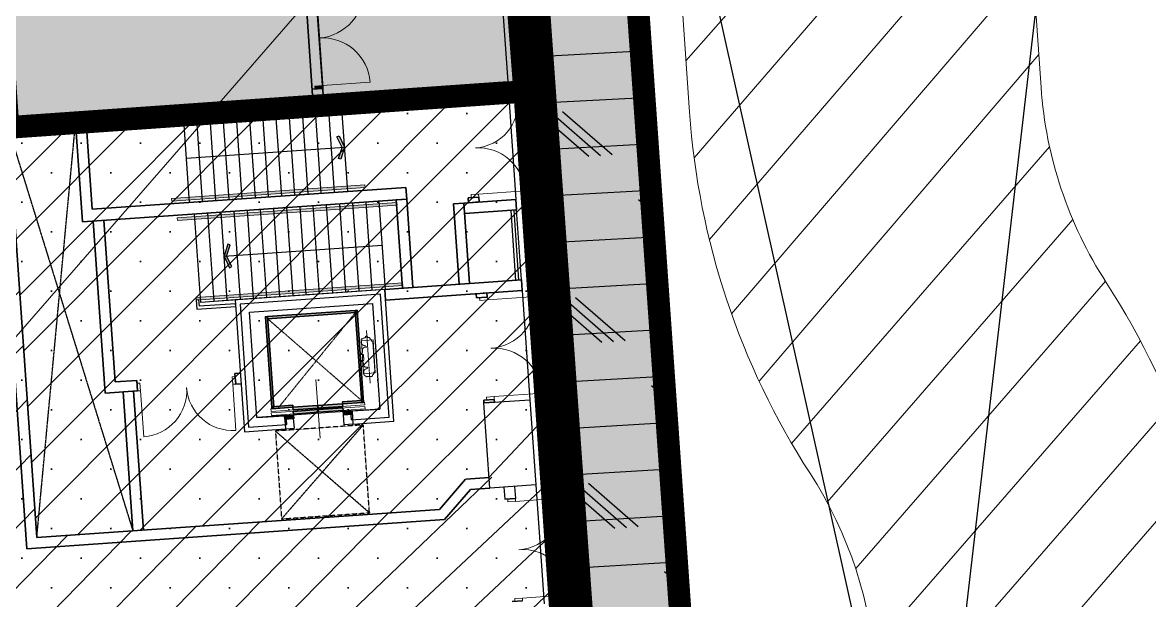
# Model space of a CAD drawing. Header units: millimetres. Extents: x 306 to 836129804, y -168137 to 818603917.
# Drawn here: x 834599264 to 834618450, y 818118948 to 818128792 of the extents above; entities that cross this region are included whole.
import ezdxf

# ---------------------------------------------------------------- set-up
doc = ezdxf.new("R2010")
doc.units = ezdxf.units.MM
doc.header["$LTSCALE"] = 3
for name, pattern in [('ACAD_ISO03W100', [30, 12, -18]), ('ACAD_ISO04W033', [10, 8, -1, 0, -1]), ('B0701', [2.34375, 1.5625, -0.78125]), ('CENTER2', [1.125, 0.75, -0.125, 0.125, -0.125]), ('Dash 1_100', [2.25, 1.25, -1]), ('DASHED', [0.75, 0.5, -0.25]), ('DIVIDE', [1.25, 0.5, -0.25, 0, -0.25, 0, -0.25])]:
    doc.linetypes.add(name, pattern=pattern)
for name, color, linetype, lineweight in [('029-ramp-l', 1, 'Continuous', 20), ('Eva-New', 1, 'ACAD_ISO03W100', 18), ('Hatch (CARR)', 252, 'Continuous', 35), ('Hatch (HOR not under LTC submission)', 252, 'Continuous', 35), ('UAJ-22INWA', 251, 'Continuous', 35), ('UAJ-24STAI', 251, 'Continuous', 35), ('UAJ-24STAI-a', 251, 'Continuous', 9), ('UAJ-24STAI-h', 251, 'Continuous', 9), ('UAJ-24STAI-x', 251, 'ACAD_ISO04W033', 5), ('UAJ-24STAI-z', 251, 'DASHED', 9), ('UAJ-32INFR-d', 251, 'Continuous', 5), ('UAJ-32INFR-h', 251, 'Continuous', 9), ('UAJ-34RAIL-a', 251, 'Continuous', 9), ('UAJ-34RAIL-c', 251, 'Continuous', 9)]:
    doc.layers.add(name, color=color, linetype=linetype, lineweight=lineweight)
for name, color, linetype in [('_ANCILIARY', 40, 'Continuous'), ('_ANCILIARY HATCH', 1, 'Continuous'), ('_base', 251, 'Continuous'), ('_DEV LINE', 96, 'DIVIDE'), ('_P31', 251, 'Continuous'), ('_PARCEL BOUNDARY', 10, 'DASHED'), ('_SUBLEASE', 241, 'Continuous'), ('_SUBLEASE LINE', 10, 'DIVIDE')]:
    doc.layers.add(name, color=color, linetype=linetype)
doc.layers.add('UAJ-00ANNO-$', color=32, linetype='Continuous', lineweight=5, plot=False)
doc.layers.add('UAJ-28STRU-$', color=251, linetype='Continuous', plot=False)
doc.layers.add('UAJ-32INFR-$', color=251, linetype='Continuous', plot=False)
pattern_1 = [(45, (348386.4312716722, -424896.9556207657), (-505.13940681014, 505.13940681014), []), (45, (348891.5712716723, -424896.9556207657), (-505.13940681014, 505.13940681014), [0, -714.375])]

# ---------------------------------------------------------------- blocks, each defined once
blk = doc.blocks.new('3A35X-MAGP-P-LD-00-0')
at = {"layer": '_base'}
blk.add_lwpolyline([(834606964.0047332, 818147616.9634798), (834614668.0476223, 818113038.5642586), (834618766.5709039, 818148441.9258097)], dxfattribs=at)
blk = doc.blocks.new('PB1')
at = {"layer": '_PARCEL BOUNDARY', "ltscale": 5, "const_width": 500, "flags": 128}
blk.add_lwpolyline([(834854731.121827, 817545398.897131), (834858529.0001229, 817489069.0994015), (834620586.0000008, 817472439.0994015), (834611000.0000008, 817471769.0992794), (834606246.9747323, 817538665.7335567)], dxfattribs=at)
blk = doc.blocks.new('CB-36')
at = {"layer": 'UAJ-24STAI-h'}
for points in [[(417.5000000043048, 307.0000001192093), (450.000000123514, 307.0000001192093), (450.0000001235147, 1853.000000238419), (417.5000000043054, 1853.000000119209)], [(1950.000000113489, 1818.000000200441), (450.0000001235147, 1818.000000059605), (450.0000001235147, 1853.000000178814), (1950.000000113489, 1853.000000200441)], [(1950.000000112139, 1853.000000238419), (1982.500000112139, 1853.000000119209), (1982.500000110354, 283.0000001813285), (1950.000000229563, 283.0000000621192)], [(775.0000001256, 318.000000116229), (417.5000000639094, 318.0000001192093), (417.4999999447001, 283.0000001192093), (775.0000001256, 282.9999999970198)], [(775.5000001276863, 238.0000001192093), (1197.500000008477, 238.0000001192093), (1197.500000127686, 283.0000001192093), (775.5000001276863, 283.0000001192093)], [(775.5000000084771, 168), (1197.500000127686, 168.0000001192093), (1197.500000127686, 213.0000001192093), (775.5000000084771, 213.0000001192093)], [(1202.500000127686, 238.0000001192093), (1624.500000127686, 238.0000001192093), (1624.500000008477, 283.0000001192093), (1202.500000008477, 283.0000001192093)], [(1202.500000008477, 168.0000001192093), (1624.500000127686, 168.0000001192093), (1624.500000008477, 213.0000001192093), (1202.500000127686, 213.0000001192093)], [(1950.000000228254, 318.0000001242578), (1625.0000001256, 318.0000001221895), (1625.0000001256, 283.0000001221895), (1950.000000228254, 283.0000001242578)], [(625.0000001503358, 89.37736445665361), (775.0000001503358, 89.37736445665361), (775.0000001503358, 146.3773644566536), (625.0000001503358, 146.3773643374443)], [(1625.000000146938, 93.00000012218956), (1775.000000146938, 93.00000012218956), (1775.000000146938, 150.0000001221896), (1625.000000146938, 150.0000001221896)]]:
    blk.add_hatch(color=256, dxfattribs=at).paths.add_polyline_path(points)
at = {"layer": 'UAJ-24STAI'}
for points in [[(417.5000000043048, 307.0000001192093), (450.000000123514, 307.0000001192093), (450.0000001235147, 1853.000000238419), (417.5000000043054, 1853.000000119209)], [(1950.000000113489, 1818.000000200441), (450.0000001235147, 1818.000000059605), (450.0000001235147, 1853.000000178814), (1950.000000113489, 1853.000000200441)], [(1950.000000112139, 1853.000000238419), (1982.500000112139, 1853.000000119209), (1982.500000110354, 283.0000001813285), (1950.000000229563, 283.0000000621192)], [(775.0000001256, 318.000000116229), (417.5000000639094, 318.0000001192093), (417.4999999447001, 283.0000001192093), (775.0000001256, 282.9999999970198)], [(775.5000001276863, 238.0000001192093), (1197.500000008477, 238.0000001192093), (1197.500000127686, 283.0000001192093), (775.5000001276863, 283.0000001192093)], [(775.5000000084771, 168), (1197.500000127686, 168.0000001192093), (1197.500000127686, 213.0000001192093), (775.5000000084771, 213.0000001192093)], [(1202.500000127686, 238.0000001192093), (1624.500000127686, 238.0000001192093), (1624.500000008477, 283.0000001192093), (1202.500000008477, 283.0000001192093)], [(1202.500000008477, 168.0000001192093), (1624.500000127686, 168.0000001192093), (1624.500000008477, 213.0000001192093), (1202.500000127686, 213.0000001192093)], [(1950.000000228254, 318.0000001242578), (1625.0000001256, 318.0000001221895), (1625.0000001256, 283.0000001221895), (1950.000000228254, 283.0000001242578)], [(625.0000001503358, 89.37736445665361), (775.0000001503358, 89.37736445665361), (775.0000001503358, 146.3773644566536), (625.0000001503358, 146.3773643374443)], [(1625.000000146938, 93.00000012218956), (1775.000000146938, 93.00000012218956), (1775.000000146938, 150.0000001221896), (1625.000000146938, 150.0000001221896)]]:
    blk.add_lwpolyline(points, close=True, dxfattribs=at)
at = {"layer": 'UAJ-24STAI-a'}
blk.add_line((1200.000000074936, 725.5000000596046), (1200.000000194145, -274.4999998211861), dxfattribs=at)
for points in [[(2016.750000159921, 768.9999999998377), (2215.750000159921, 768.9999999998377), (2215.750000159921, 1330.999999999838), (2016.750000040712, 1331.000000119047)], [(400.0000001276863, 238.0000001192093), (2000.000000127686, 238), (2000.000000127686, 283.0000001192093), (400.0000001276863, 283.0000002384186)], [(400.0000000084771, 168.0000001192093), (2000.000000008477, 168.0000001192093), (2000.000000127686, 213.0000001192093), (400.0000000084771, 213.0000001192093)]]:
    blk.add_lwpolyline(points, close=True, dxfattribs=at)
blk.add_lwpolyline([(750.0000001276863, 150.0000001192093), (1650.000000127686, 150.0000001192093)], dxfattribs=at)
at = {"layer": 'UAJ-24STAI-x'}
for p, q in [((1950.000000123514, 318.0000001242578), (450.0000001235147, 1818.000000059605)), ((517.5000000084771, 283.0000001192093), (1950.000000113489, 1818.000000119209)), ((2116.250000040712, 1499.999999880628), (2116.250000159921, 599.9999999998377))]:
    blk.add_line(p, q, dxfattribs=at)
at = {"layer": 'UAJ-24STAI-z', "flags": 128}
blk.add_lwpolyline([(2124.770000140848, 1404.901902317838, -0.4142135623730951), (2127.770000140848, 1401.901902437048), (2127.770000140848, 1378.401666045027), (2154.507119100274, 1378.406195759611, -0.3749482301613199), (2162.880089919748, 1368.810408592062), (2162.880089800538, 1357.812220096426, -0.1542433398010356), (2186.779965322198, 1337.116247892217), (2188.646259586992, 1336.602724432783), (2188.646259586992, 1314.862724542455, -0.3375838299631195), (2210.319999973955, 1286.419805168943), (2210.319999854745, 806.7801947592066, -0.3375838299638596), (2188.646259586992, 778.3372753856943), (2188.646259586992, 756.5972754953668), (2186.779965322198, 756.0837520359323, -0.1542433397985223), (2162.880089800538, 735.387779831724), (2162.880089800538, 724.3895936010645, -0.3749482391837352), (2154.507118623437, 714.7938064335153), (2066.828298490228, 714.8086583612726, -0.3720403335817687), (2058.559722941102, 724.3961788414285, -0.1195561982533117), (2037.930456440629, 730.8164193628595, -0.09549265487869965), (2023.838878314676, 746.209301948385, -0.104117110580273), (2021.306633393945, 757.3565106390283), (2021.306633274736, 809.6182579992578, -0.1041171105815051), (2023.838878314676, 820.7654665706918, -0.1275217225976182), (2043.777733605089, 839.954550027685, -0.09632830015005754), (2089.021903078737, 853.5891005991266), (2095.99282042283, 876.6400001047418), (2042.750000159921, 876.6400001047418), (2042.750000159921, 889.0396863220499), (2035.750000159921, 889.0396862028406, -0.4142135623944502), (2032.750000159921, 892.0396863220499), (2032.750000040712, 906.7418831585214, -0.3599880325571149), (2026.250000159921, 914.5999999044702), (2026.250000159921, 923.5999999044702), (2023.703223984422, 957.8602384327219, 0.276227468585362), (2013.659700434388, 972.1324189899728), (1985.714935701074, 982.5075161455438), (1982.750000159921, 982.6000001428888), (1982.750000040712, 994.6000000236795), (2036.250000159921, 996.1362646816538), (2036.250000159921, 1097.063735127287), (1982.750000040712, 1098.60000002368), (1982.750000159921, 1110.60000002368), (1985.714935701074, 1110.692483901815), (2013.659700434388, 1121.067580938177, 0.2762274686707552), (2023.703223984422, 1135.339761614637), (2026.250000159921, 1169.60000002368), (2026.250000159921, 1178.60000002368, -0.3599880325571657), (2032.750000159921, 1186.458116888838), (2032.750000040712, 1201.1603136061, -0.414213562361685), (2035.750000159921, 1204.160313725309), (2042.750000159921, 1204.160313725309), (2042.750000159921, 1216.559999942617), (2095.99282042283, 1216.559999942617), (2089.021903078737, 1239.610899329023, -0.0963283001732323), (2043.777733485879, 1253.245450019674, -0.0872603553446247), (2029.007494728746, 1265.35275518878), (2014.319999854745, 1265.35275518878), (2014.319999973955, 1364.85275518878), (2031.819999973955, 1364.85275518878), (2031.819999854745, 1357.106072544889, -0.03666062882274079), (2037.930456559839, 1362.383580446081), (2037.952337901773, 1362.396687865095, -0.1192564046935748), (2058.53342489499, 1368.815281987028), (2058.559723060312, 1368.81699144824, -0.3716533619916533), (2066.828298609437, 1378.391341566877), (2092.030000131311, 1378.395611166792), (2092.03000025052, 1401.901902437048, -0.4142135623617295), (2095.030000131311, 1404.901902317838)], format="xyb", close=True, dxfattribs=at)
at = {"layer": 'UAJ-28STRU-$'}
blk.add_lwpolyline([(2400.000000059605, 2099.999999880791), (1.788139343261719e-07, 2099.999999880791), (1.192092895507812e-07, 0), (650.0000001470205, -1.192092611290718e-07), (650.0000001470205, 150), (150.0000001192093, 149.9999998807907), (150.0000001788139, 1949.999999880791), (2250.000000059605, 1949.999999880791), (2250.000000119209, 150), (1750.000000206625, 149.9999998807907), (1750.000000087416, 1.4210854715202e-14), (2400, -1.192092895507812e-07)], close=True, dxfattribs=at)
blk = doc.blocks.new('*U2687')
at = {"layer": 'UAJ-22INWA'}
for p, q in [((2.228933719530002e-07, -1119.767083082368), (1.234558055724375e-07, 1214.375762647428)), ((179.9999984396245, 1214.375762571144), (179.9999986284691, -1119.766923546812))]:
    blk.add_line(p, q, dxfattribs=at)
for points in [[(3.72953681448962e-06, 1214.375762452066), (180.0000022990253, 1214.375762463986)], [(7.38817504952749e-08, -1119.766923495086), (179.9999986433703, -1119.766923483165)]]:
    blk.add_lwpolyline(points, dxfattribs=at)
blk = doc.blocks.new('*U2727')
at = {"layer": 'UAJ-22INWA'}
for p, q in [((1.636077996631553e-06, -12974.41884638928), (7.970139108763874e-07, -4435.839059260124)), ((179.9999991131827, -4435.839059220026), (180.0000000416537, -12974.41884641599))]:
    blk.add_line(p, q, dxfattribs=at)
blk.add_lwpolyline([(1.487066384697755e-06, -12974.41884658698), (180.0000000565549, -12974.41884657506)], dxfattribs=at)
blk = doc.blocks.new('*U2709')
at = {"layer": 'UAJ-22INWA'}
for p, q in [((179.9999988982125, -2587.536192495246), (179.9999994964856, -8401.216636930068)), ((1.090909819363202e-06, -8401.216636903355), (5.981377739843197e-07, -2767.545118810005))]:
    blk.add_line(p, q, dxfattribs=at)
blk = doc.blocks.new('*U2721')
at = {"layer": 'UAJ-22INWA'}
for p, q in [((6.51205596064346e-08, 203.7273000130859), (1.383160679395701e-07, 1089.718765912168)), ((179.9999984544848, 1089.718765952265), (179.9999984706963, 203.7272999817811))]:
    blk.add_line(p, q, dxfattribs=at)
blk.add_lwpolyline([(3.744397076843597e-06, 1089.718765937515), (180.0000023138856, 1089.718765949436)], dxfattribs=at)
blk = doc.blocks.new('*U2870')
at = {"layer": 'UAJ-34RAIL-c'}
h = blk.add_hatch(color=256, dxfattribs=at)
h.dxf.hatch_style = 1
h.paths.add_polyline_path([(-45.00000071525574, -299.9999998807907), (-45.00000032186385, 3000.000000357628), (-90.00000032186385, 3000.000000238419), (-90.00000071525574, -300)])
at = {"layer": 'UAJ-00ANNO-$'}
blk.add_lwpolyline([(-3.218638540076311e-07, 2700), (0, 0)], dxfattribs=at)
at = {"layer": 'UAJ-34RAIL-a'}
blk.add_lwpolyline([(-45.00000071525574, -299.9999998807907), (-45.00000032186385, 3000.000000357628), (-90.00000032186385, 3000.000000238419), (-90.00000071525574, -300)], close=True, dxfattribs=at)
blk = doc.blocks.new('*U2706')
at = {"layer": 'UAJ-22INWA'}
for p, q in [((1.735940031792892e-07, -706.213997246472), (1.885218239365827e-07, 668.5625015711366)), ((179.9999985046906, 668.5625016895133), (179.9999985791698, -706.2139970754838))]:
    blk.add_line(p, q, dxfattribs=at)
blk.add_lwpolyline([(2.458239123370731e-08, -706.2139972464724), (179.9999985940709, -706.2139972345526)], dxfattribs=at)
blk = doc.blocks.new('*U2720')
at = {"layer": 'UAJ-22INWA'}
for p, q in [((2.487226424889854e-07, -1336.438694488616), (2.047296163780743e-07, 532.6016796208296)), ((179.9999985208984, 532.6016797475196), (179.9999986542984, -1336.438694317628))]:
    blk.add_line(p, q, dxfattribs=at)
for points in [[(3.810810625282102e-06, 532.6016796461768), (180.0000023802992, 532.6016796580973)], [(9.971103054340347e-08, -1336.438694488617), (179.9999986691996, -1336.438694476697)]]:
    blk.add_lwpolyline(points, dxfattribs=at)
blk = doc.blocks.new('*U2872')
at = {"layer": 'UAJ-32INFR-h'}
h = blk.add_hatch(color=256, dxfattribs=at)
h.dxf.hatch_style = 1
h.paths.add_polyline_path([(-9.094947017729282e-13, -1.931539372890256e-10), (49.99999999999909, -1.931539372890256e-10), (49.99999999999909, -130.0000000001932), (-9.094947017729282e-13, -130.0000000001932)])
h = blk.add_hatch(color=256, dxfattribs=at)
h.dxf.hatch_style = 1
h.paths.add_polyline_path([(1724.999999999993, -1.931397264343104e-10), (1674.999999999993, -1.931397264343104e-10), (1674.999999999993, -130.0000000001932), (1724.999999999993, -130.0000000001932)])
at = {"layer": 'UAJ-22INWA'}
for p, q in [((0, -1.931397264343104e-10), (0, -180.0000000001932)), ((1724.999999999993, -1.931397264343104e-10), (1725, -180.0000000002926))]:
    blk.add_line(p, q, dxfattribs=at)
at = {"layer": 'UAJ-32INFR-$'}
blk.add_line((1.182343112304807e-11, 0), (1722.000000000012, -1.931397264343104e-10), dxfattribs=at)
at = {"layer": 'UAJ-32INFR-d'}
blk.add_line((50.00000000001, -2.7891544473085e-10), (49.99999999999606, 812.4999999993515), dxfattribs=at)
blk.add_lwpolyline([(1674.999999999932, -2.789024347934346e-10), (1674.999999999932, 812.500000000013)], dxfattribs=at)
at = {"layer": 'UAJ-32INFR-d', "extrusion": (0, 0, -1)}
for centre, radius, start, end in [((-50.00000000001, -2.7891544473085e-10), 812.4999999996304, 90, 180), ((-1674.999999999932, -2.789024347934346e-10), 812.5000000002921, 0, 90)]:
    blk.add_arc(centre, radius, start, end, dxfattribs=at)
at = {"layer": 'UAJ-32INFR-h'}
for points in [[(-9.094947017729282e-13, -1.931539372890256e-10), (49.99999999999909, -1.931539372890256e-10), (49.99999999999909, -130.0000000001932), (-9.094947017729282e-13, -130.0000000001932)], [(1724.999999999993, -1.931397264343104e-10), (1674.999999999993, -1.931397264343104e-10), (1674.999999999993, -130.0000000001932), (1724.999999999993, -130.0000000001932)]]:
    blk.add_lwpolyline(points, close=True, dxfattribs=at)
blk = doc.blocks.new('32_UNS-Door-DoubleLeaf-plan2')
at = {"layer": 'UAJ-22INWA'}
for p, q in [((0, 0), (-1.192092895507812e-07, -179.9999998807907)), ((1749.999999880791, 0), (1750, -180))]:
    blk.add_line(p, q, dxfattribs=at)
at = {"layer": 'UAJ-32INFR-d'}
blk.add_line((50, 1.192092895507812e-07), (50, 825), dxfattribs=at)
blk.add_lwpolyline([(1700, -1.192092895507812e-07), (1699.999999880791, 825)], dxfattribs=at)
for points in [[(0, 0), (50, 1.192092895507812e-07), (49.99999988079071, -130), (-1.192092895507812e-07, -129.9999998807907)], [(1749.999999880791, 0), (1700, -1.192092895507812e-07), (1699.999999880791, -130), (1749.999999880791, -130)]]:
    blk.add_lwpolyline(points, close=True, dxfattribs=at)
at = {"layer": 'UAJ-32INFR-d', "extrusion": (0, 0, -1)}
for centre, radius, start, end in [((-50, 1.192092895507812e-07), 824.9999999994445, 90, 180), ((-1700, -1.192092895507812e-07), 825.0000000001163, 0, 90)]:
    blk.add_arc(centre, radius, start, end, dxfattribs=at)
blk = doc.blocks.new('*U2723')
at = {"layer": 'UAJ-22INWA'}
for p, q in [((1.43664476581294e-06, -11301.45181017303), (9.664485572483717e-07, -5767.159953477608)), ((199.9999992933462, -5947.159952185064), (199.9999998422206, -11301.45181018782))]:
    blk.add_line(p, q, dxfattribs=at)
blk.add_lwpolyline([(1.287633153879142e-06, -11301.45181037073), (199.9999998571218, -11301.45181034689)], dxfattribs=at)
blk = doc.blocks.new('*U2690')
at = {"layer": 'UAJ-22INWA'}
for p, q in [((2.565008401187295e-07, -1401.686830827098), (2.553101694573457e-07, 108.3012016898049)), ((179.9999985714789, 108.3012017299023), (179.9999986620766, -1401.686830853811))]:
    blk.add_line(p, q, dxfattribs=at)
for points in [[(3.861391178361373e-06, 108.3012017151521), (180.0000024308797, 108.3012017270726)], [(1.074892281849316e-07, -1401.6868310248), (179.9999986769778, -1401.68683101288)]]:
    blk.add_lwpolyline(points, dxfattribs=at)
blk = doc.blocks.new('*U2722')
at = {"layer": 'UAJ-22INWA'}
for p, q in [((179.999999390434, -6711.592267070676), (179.999999496491, -8401.262279165947)), ((1.090915247909703e-06, -8401.262279139233), (1.092146675325978e-06, -6911.592265876634))]:
    blk.add_line(p, q, dxfattribs=at)
blk = doc.blocks.new('*U2708')
at = {"layer": 'UAJ-22INWA'}
for p, q in [((1.446050674753547e-06, -11380.35402373438), (7.862842227108407e-07, -4255.83197993531)), ((179.9999991131818, -4435.831970789403), (179.9999998449597, -11305.78738127563))]:
    blk.add_line(p, q, dxfattribs=at)
blk = doc.blocks.new('*U2738')
at = {"layer": 'UAJ-34RAIL-c'}
h = blk.add_hatch(color=256, dxfattribs=at)
h.dxf.hatch_style = 1
h.paths.add_polyline_path([(-45.00000071525574, -299.9999998807907), (-45.00000037550783, 3450.000000607826), (-90.00000037550782, 3450.000000488616), (-90.00000071525574, -300)])
at = {"layer": 'UAJ-00ANNO-$'}
blk.add_lwpolyline([(-3.755078297053955e-07, 3150.000000250198), (0, 0)], dxfattribs=at)
at = {"layer": 'UAJ-34RAIL-a'}
blk.add_lwpolyline([(-45.00000071525574, -299.9999998807907), (-45.00000037550783, 3450.000000607826), (-90.00000037550782, 3450.000000488616), (-90.00000071525574, -300)], close=True, dxfattribs=at)
blk = doc.blocks.new('*U2739')
at = {"layer": 'UAJ-34RAIL-c'}
h = blk.add_hatch(color=256, dxfattribs=at)
h.dxf.hatch_style = 1
h.paths.add_polyline_path([(-45.00000071525574, -299.9999998807907), (-45.00000034868584, 3224.999996180782), (-90.00000034868584, 3224.999996061573), (-90.00000071525574, -300)])
at = {"layer": 'UAJ-00ANNO-$'}
blk.add_lwpolyline([(-3.486858413436835e-07, 2924.999995823154), (0, 0)], dxfattribs=at)
at = {"layer": 'UAJ-34RAIL-a'}
blk.add_lwpolyline([(-45.00000071525574, -299.9999998807907), (-45.00000034868584, 3224.999996180782), (-90.00000034868584, 3224.999996061573), (-90.00000071525574, -300)], close=True, dxfattribs=at)
blk = doc.blocks.new('*U2707')
at = {"layer": 'UAJ-22INWA'}
for p, q in [((1.538091072973617e-06, -12115.16563136966), (1.631415500476407e-06, -11435.30694177995)), ((179.9999999542493, -11509.85378273637), (179.9999999481109, -12189.72407153714))]:
    blk.add_line(p, q, dxfattribs=at)
blk = doc.blocks.new('*U2705')
at = {"layer": 'UAJ-22INWA'}
for p, q in [((1.542535102312155e-06, -12189.72407151043), (1.678008580942927e-06, -11861.07210513539)), ((179.9999999900153, -11791.24393816517), (179.9999999481109, -12189.72407153714))]:
    blk.add_line(p, q, dxfattribs=at)
blk = doc.blocks.new('*U2729')
at = {"layer": 'UAJ-22INWA'}
for p, q in [((4.788291505472951e-07, -3266.711783364007), (6.49298442574775e-07, -3196.711784171445)), ((179.9999989654672, -3196.711784131347), (179.9999988844049, -3266.71178339072))]:
    blk.add_line(p, q, dxfattribs=at)
for points in [[(4.255379451478802e-06, -3196.711784146098), (180.000002824868, -3196.711784134177)], [(3.298175386134972e-07, -3266.711783561709), (179.9999988993061, -3266.711783549789)]]:
    blk.add_lwpolyline(points, dxfattribs=at)
blk = doc.blocks.new('*U2735')
at = {"layer": 'UAJ-22INWA'}
for p, q in [((1.206974317622065e-08, 648.7497681468233), (1.36038484119847e-07, 1198.824618927272)), ((179.999998462936, 1018.824620661167), (179.9999984176455, 648.7499276823801))]:
    blk.add_line(p, q, dxfattribs=at)
blk = doc.blocks.new('32_UNS-Door-DoubleLeaf-plan3')
at = {"layer": 'UAJ-22INWA'}
for p, q in [((1.192092895507812e-07, 0), (0, -179.9999998807907)), ((1675.000000119209, 1.192092895507812e-07), (1675.000000119209, -180))]:
    blk.add_line(p, q, dxfattribs=at)
at = {"layer": 'UAJ-32INFR-d'}
blk.add_line((50.00000011920929, 0), (50.00000011920929, 787.5), dxfattribs=at)
blk.add_lwpolyline([(1625.000000119209, 0), (1625.000000238419, 787.5)], dxfattribs=at)
for points in [[(1.192092895507812e-07, 0), (50.00000011920929, 0), (50, -130), (0, -129.9999998807907)], [(1675.000000119209, 1.192092895507812e-07), (1625.000000119209, 0), (1625.000000119209, -129.9999998807907), (1675.000000119209, -130.0000001192093)]]:
    blk.add_lwpolyline(points, close=True, dxfattribs=at)
at = {"layer": 'UAJ-32INFR-d', "extrusion": (0, 0, -1)}
for centre, radius, start, end in [((-50.00000011920929, 0), 787.4999999996306, 90, 180), ((-1625.000000119209, 0), 787.5000000002719, 0, 90)]:
    blk.add_arc(centre, radius, start, end, dxfattribs=at)
blk = doc.blocks.new('*U2724')
at = {"layer": 'UAJ-22INWA'}
for p, q in [((179.9999992407832, -5461.230431929301), (179.999999496491, -8401.262279165947)), ((1.090915247909703e-06, -8401.262279139233), (9.40707735715307e-07, -5641.23043054923))]:
    blk.add_line(p, q, dxfattribs=at)
blk = doc.blocks.new('*U2725')
at = {"layer": 'UAJ-22INWA'}
for p, q in [((1.090915247909703e-06, -8401.262279139233), (9.872039470408821e-07, -6031.268918490126)), ((179.9999993033727, -6031.268917949411), (179.999999496491, -8401.262279165947))]:
    blk.add_line(p, q, dxfattribs=at)
blk = doc.blocks.new('*U2730')
at = {"layer": 'UAJ-22INWA'}
for p, q in [((4.75849645904287e-07, -3241.717855280158), (6.49298442574775e-07, -3196.711784171445)), ((179.9999989654672, -3196.711784131347), (179.9999988814254, -3241.717855306872))]:
    blk.add_line(p, q, dxfattribs=at)
for points in [[(4.255379451478802e-06, -3196.711784146098), (180.000002824868, -3196.711784134177)], [(3.268380339704891e-07, -3241.71785547786), (179.9999988963266, -3241.71785546594)]]:
    blk.add_lwpolyline(points, dxfattribs=at)
blk = doc.blocks.new('*U2731')
at = {"layer": 'UAJ-22INWA'}
for p, q in [((4.80617302396109e-07, -3281.711783743445), (6.49298442574775e-07, -3196.711784171445)), ((179.9999989654672, -3196.711784131347), (179.9999988861931, -3281.711783770158))]:
    blk.add_line(p, q, dxfattribs=at)
for points in [[(4.255379451478802e-06, -3196.711784146098), (180.000002824868, -3196.711784134177)], [(3.31605690462311e-07, -3281.711783941147), (179.9999989010942, -3281.711783929227)]]:
    blk.add_lwpolyline(points, dxfattribs=at)
blk = doc.blocks.new('*U2732')
at = {"layer": 'UAJ-22INWA'}
for p, q in [((4.80617302396109e-07, -3281.711783743445), (6.516894188806077e-07, -3216.768657504763)), ((179.9999989678582, -3216.768657464666), (179.9999988861931, -3281.711783770158))]:
    blk.add_line(p, q, dxfattribs=at)
for points in [[(4.257770427784635e-06, -3216.768657479416), (180.000002827259, -3216.768657467495)], [(3.31605690462311e-07, -3281.711783941147), (179.9999989010942, -3281.711783929227)]]:
    blk.add_lwpolyline(points, dxfattribs=at)
blk = doc.blocks.new('*U2736')
at = {"layer": 'UAJ-22INWA'}
for p, q in [((1.206974317622065e-08, 648.7497681468233), (1.797351103354006e-07, 742.2707551043272)), ((179.9999984959038, 742.2707548758707), (179.9999984176455, 648.7499276823801))]:
    blk.add_line(p, q, dxfattribs=at)
blk = doc.blocks.new('3A35X-MAGP-P-ADR-L00-L1')
at = {"layer": '_P31'}
h = blk.add_hatch(dxfattribs=at)
h.set_pattern_fill('LINE', color=256, scale=500)
h.set_pattern_definition([(3.998908533083352, (834622085.3494401, 818066771.5445263), (-4.358591902761753, 62.34783618238227), [])])
h.paths.add_polyline_path([(834606759.7318587, 818147312.8149092), (834606560.2187697, 818147298.8675973), (834609134.37884, 818110476.6298175), (834609333.8889762, 818110490.5727313)])
for points in [[(834604654.4185473, 818126861.438043), (834604748.171264, 818126667.5039631), (834604682.3135223, 818126462.4118913), (834604644.228883, 818126474.6413674), (834604705.1948339, 818126664.499579), (834604618.4058936, 818126844.0286006)], [(834602762.8464522, 818125015.0767468), (834602696.9887245, 818124809.9846766), (834602790.7414526, 818124616.0505978), (834602826.7541068, 818124633.4600475), (834602739.9651525, 818124812.9890592), (834602800.9310901, 818125002.8472792)]]:
    blk.add_hatch(color=256, dxfattribs=at).paths.add_polyline_path(points)
at = {"layer": '_P31', "ltscale": 0.5}
h = blk.add_hatch(dxfattribs=at)
h.set_pattern_fill('AR-B816C', color=256, scale=0.4999999999999998, angle=89.99999999999997)
h.set_pattern_definition([(93.99890852545072, (834574430.738969, 818118173.3764621), (-108.437969480446, 94.26731551793559), [198.4374999999999, -4.762499999999998]), (93.99890852545072, (834574433.0733914, 818118071.6916947), (-108.437969480446, 94.26731551793559), [198.4374999999999, -4.762499999999998]), (183.9989085241094, (834574430.738969, 818118173.3764621), (-94.26731551793559, -108.437969480446), [-106.3624999999999, 96.83749999999993]), (183.9989085241094, (834574431.0710936, 818118168.6255568), (-94.26731551793559, -108.437969480446), [-106.3624999999999, 96.83749999999993])])
edge = h.paths.add_edge_path()
edge.add_line((834565997.3412944, 818120930.3354069), (834565697.9380088, 818120909.5405604))
edge.add_line((834565697.9380078, 818120909.5405599), (834566635.1038179, 818107503.7748747))
edge.add_line((834566635.1038189, 818107503.7748758), (834609034.4869624, 818110469.6395878))
edge.add_line((834609034.4869615, 818110469.6395873), (834608650.0749756, 818115899.6192572))
edge.add_line((834608650.0749768, 818115899.6192566), (834608350.7906699, 818115878.8073298))
edge.add_line((834608350.7906702, 818115878.8073306), (834608363.277534, 818115699.2409681))
edge.add_line((834608363.2775328, 818115699.2409682), (834608483.2796268, 818115707.5857898))
edge.add_line((834608483.2796268, 818115707.5857898), (834608842.1543796, 818110636.625639))
edge.add_line((834608842.1543796, 818110636.625639), (834566801.9902155, 818107695.8885306))
edge.add_line((834566801.9902155, 818107695.8885301), (834565880.9383668, 818120741.9023703))
edge.add_line((834565880.938368, 818120741.90237), (834566009.8950258, 818120750.8931155))
at = {"layer": '_P31'}
for p, q in [((834607412.4456694, 818129388.7427123), (834607525.0053333, 818127778.623738)), ((834607577.2199801, 818125592.0077703), (834607660.540671, 818124400.1400976)), ((834607626.9562262, 818125595.4847152), (834607710.276917, 818124403.6170425)), ((834607760.1551864, 818124407.103916), (834607676.8344957, 818125598.971585)), ((834603892.7442794, 818121881.2532942), (834603881.027526, 818122048.841822)), ((834604740.5905892, 818121941.7061164), (834604728.9580984, 818122108.1186705)), ((834603743.1063862, 818121870.7924585), (834603892.7442794, 818121881.2532942)), ((834604890.310718, 818121950.9908395), (834604740.5905892, 818121941.7061164))]:
    blk.add_line(p, q, dxfattribs=at)
at = {"layer": '_P31', "ltscale": 0.2}
for p, q in [((834602107.3894948, 818125726.04645), (834602003.5171988, 818127212.1360434)), ((834602331.8418807, 818125741.7348613), (834602227.9695847, 818127227.8244547)), ((834602556.2941374, 818125757.4252212), (834602452.4217987, 818127243.5153846)), ((834602780.7463832, 818125773.1155807), (834602676.8740062, 818127259.2063178)), ((834603005.1986309, 818125788.8059458), (834602901.3262143, 818127274.8972487)), ((834603229.6508878, 818125804.4963033), (834603125.7784258, 818127290.5881821)), ((834603454.1031326, 818125820.1866686), (834603350.2306424, 818127306.2791096)), ((834603678.5553813, 818125835.8770258), (834603574.6828489, 818127321.9700388)), ((834603903.007637, 818125851.5673925), (834603799.1350592, 818127337.6609694)), ((834604127.4598826, 818125867.2577491), (834604023.5872687, 818127353.3519005)), ((834604351.9121312, 818125882.9481152), (834604248.0394762, 818127369.042833)), ((834604576.3643816, 818125898.6384751), (834604472.4916865, 818127384.7337655)), ((834604800.816632, 818125914.328837), (834604696.9438962, 818127400.4246942)), ((834604545.24736, 818124182.3440691), (834604439.959862, 818125688.6774857)), ((834604769.6996101, 818124198.0344331), (834604664.4120778, 818125704.3684213)), ((834604994.151864, 818124213.7247928), (834604888.864288, 818125720.0593514)), ((834605218.6041095, 818124229.4151514), (834605113.3164955, 818125735.7502826)), ((834605443.056365, 818124245.1055187), (834605337.7687055, 818125751.4412154)), ((834602300.724594, 818124025.4442868), (834602195.4374145, 818125531.7731532)), ((834602525.176978, 818124041.1327325), (834602419.889798, 818125547.4615989)), ((834602749.6293625, 818124056.8211782), (834602644.342182, 818125563.150045)), ((834602974.0816094, 818124072.5115408), (834602868.7943919, 818125578.8409742)), ((834603198.5338618, 818124088.2019031), (834603093.2466042, 818125594.5319053)), ((834603422.9861106, 818124103.8922645), (834603317.6988183, 818125610.2228351)), ((834603647.4383597, 818124119.5826255), (834603542.1510221, 818125625.9137679)), ((834603871.8906124, 818124135.272988), (834603766.6032342, 818125641.6046972)), ((834604096.3428627, 818124150.9633492), (834603991.055446, 818125657.2956308)), ((834604320.7951148, 818124166.6537099), (834604215.5076545, 818125672.9865592)), ((834602887.9035364, 818124066.4961594), (834602300.724594, 818124025.4442867))]:
    blk.add_line(p, q, dxfattribs=at)
at = {"layer": '_P31', "lineweight": -3, "ltscale": 4}
for p, q in [((834605431.6952537, 818124244.3267097), (834602887.9035364, 818124066.4961596)), ((834605588.604557, 818121999.8046142), (834605431.6952537, 818124244.3267097)), ((834602887.9035364, 818124066.4961596), (834603044.8128475, 818121821.9740659)), ((834603128.0466748, 818123857.7348856), (834605222.9339783, 818124004.1834981)), ((834605222.9339783, 818124004.1834981), (834605348.4614173, 818122208.5658808)), ((834603253.5741248, 818122062.1172059), (834603128.0466748, 818123857.7348856)), ((834603253.5741248, 818122062.1172059), (834603727.4176781, 818122095.2425005)), ((834603727.4176781, 818122095.2425005), (834603743.1086085, 818121870.7902908)), ((834604874.6178637, 818122175.4405853), (834605348.4614173, 818122208.5658808)), ((834604874.6178637, 818122175.4405853), (834604890.3087946, 818121950.9883759)), ((834603044.8128475, 818121821.9740659), (834603743.1086086, 818121870.790291)), ((834604890.3087946, 818121950.9883759), (834605588.604558, 818121999.8046005))]:
    blk.add_line(p, q, dxfattribs=at)
at = {"layer": '_P31', "ltscale": 4}
for p, q in [((834607461.8934119, 818120878.4375973, -0.1861703158317768), (834607476.2390985, 818120673.227773, -0.02870273962137455)), ((834607641.4555618, 818120890.984886, -0.1861661291097651), (834607655.8008671, 818120685.7805178, -0.02870273962137454))]:
    blk.add_line(p, q, dxfattribs=at)
at = {"layer": '_P31'}
for points in [[(834606759.7318587, 818147312.8149092), (834606560.2187697, 818147298.8675973), (834609134.37884, 818110476.6298175), (834609333.8889762, 818110490.5727313)], [(834602895.5743111, 818123956.7689431), (834602892.4361248, 818124001.6593851), (834602275.3308729, 818123958.5189947), (834602267.6589725, 818124068.2781852), (834602222.7689505, 818124065.140483), (834602233.5786172, 818123910.4903661)]]:
    blk.add_lwpolyline(points, close=True, dxfattribs=at)
blk.add_lwpolyline([(834607536.8831376, 818127599.0147879), (834607664.2817504, 818125778.5333554)], dxfattribs=at)
at = {"layer": '_P31', "linetype": 'CENTER2', "ltscale": 2}
for points in [[(834599507.9145547, 818120020.8489246), (834600167.9971316, 818127083.8158383)], [(834599019.7704589, 818127003.54642), (834601142.8085042, 818120135.2175504)]]:
    blk.add_lwpolyline(points, dxfattribs=at)
at = {"layer": '_P31'}
for points, elevation in [([(834604654.4185473, 818126861.438043), (834604748.171264, 818126667.5039631), (834604682.3135223, 818126462.4118913), (834604644.228883, 818126474.6413674), (834604705.1948339, 818126664.499579), (834604618.4058936, 818126844.0286006)], 0.01107504538796178), ([(834602762.8464522, 818125015.0767468), (834602696.9887245, 818124809.9846766), (834602790.7414526, 818124616.0505978), (834602826.7541068, 818124633.4600475), (834602739.9651525, 818124812.9890592), (834602800.9310901, 818125002.8472792)], -0.02870415775728724)]:
    blk.add_lwpolyline(points, close=True, dxfattribs=dict(at, elevation=elevation))
at = {"layer": '_P31', "ltscale": 0.2}
for points, elevation in [([(834602054.7461565, 818126479.2089374), (834604748.1724491, 818126667.5033962)], 0.01107504538796178), ([(834602696.98061, 818124809.9852493), (834605390.4125354, 818124998.2733656)], -0.02870415775728724)]:
    blk.add_lwpolyline(points, dxfattribs=dict(at, elevation=elevation))
at = {"layer": '_P31', "lineweight": -3, "ltscale": 4}
blk.add_lwpolyline([(834605431.6952549, 818124244.3267096), (834605444.2480005, 818124064.7649407)], dxfattribs=at)
at = {"layer": '_P31'}
for points, elevation in [([(834607772.7080898, 818124227.5421602), (834607902.644819, 818122367.0374963)], 0.02870415775729639), ([(834608004.0587239, 818120916.3225558), (834608145.6848993, 818118890.5836402)], 0.02152819460390138)]:
    blk.add_lwpolyline(points, dxfattribs=dict(at, elevation=elevation))
at = {"layer": '_P31', "ltscale": 0.003280839895013128, "elevation": 1.418106808870334e-06}
blk.add_lwpolyline([(834607120.5366945, 818122312.3860219), (834607902.6448191, 818122367.0374963), (834608004.058724, 818120916.3225558), (834607221.950599, 818120861.6710812)], close=True, dxfattribs=at)
at = {"layer": '_P31', "linetype": 'B0701', "ltscale": 0.2}
blk.add_lwpolyline([(834603674.8710281, 818120337.4890702), (834605171.219099, 818120442.0952724), (834605066.6128937, 818121938.4433392), (834603570.2648287, 818121833.8371376)], close=True, dxfattribs=at)
for points in [[(834605066.6128937, 818121938.4433391), (834603674.8710281, 818120337.4890702)], [(834603570.2648245, 818121833.8371371), (834605171.2191013, 818120442.0952727)]]:
    blk.add_lwpolyline(points, dxfattribs=at)
at = {"layer": '_P31'}
for name, p, rotation in [('*U2720', (834604346.8354075, 818128090.3468107, 0.03229097219799505), 183.9989085410013), ('*U2872', (834604256.2065457, 818129388.6248951, 0.003586265110910153), 273.9989084891531), ('*U2727', (834594594.7270268, 818126694.2588072), 93.99890858328143), ('*U2870', (834604696.943394, 818127400.4316854), 93.99827399175307), ('*U2732', (834607141.4063573, 818124281.6469193), 183.9989085410013), ('32_UNS-Door-DoubleLeaf-plan3', (834606917.207143, 818127490.5930586), 273.9989084891531), ('*U2722', (834600933.4416794, 818118715.5601947), 183.9989085410013), ('*U2723', (834594532.71134, 818124996.0723796, 0.01076411360694843), 93.99890858320212), ('*U2738', (834605337.7695718, 818125751.4288263, 0.01076411362737417), 93.99821552873779), ('*U2690', (834605904.3981428, 818124385.9377847, -0.01478181396898037), 183.9989085410013), ('*U2706', (834606829.6974875, 818125012.2437356), 183.9989085410013), ('*U2721', (834606577.2160372, 818125702.5391251), 273.9989085410014), ('*U2731', (834607262.7455914, 818122545.9398953), 183.9989085410013), ('*U2709', (834599700.9101787, 818117260.1272609, 5.247664676133468e-07), 183.9989085410809), ('*U2724', (834601235.0933527, 818117042.8789266), 183.9989085410013), ('*U2687', (834606655.6672155, 818124149.4524362), 93.99890852362012), ('*U2729', (834607397.8502542, 818120926.6402214, 1.418106808870334e-06), 183.9989085410013), ('32_UNS-Door-DoubleLeaf-plan2', (834607174.9305876, 818124115.5699874, 0.03229284153059133), 273.9989084891532), ('32_UNS-Door-DoubleLeaf-plan3', (834602894.3366657, 818122633.4316686), 183.9989084891532), ('*U2736', (834603634.8002732, 818122685.1957551), 93.99890852354092), ('*U2735', (834601870.5851239, 818122561.8635838), 93.99890852354092), ('*U2725', (834601742.975711, 818114131.1852325), 183.9989085410013), ('*U2730', (834607522.9750242, 818119136.000506, 1.418106808870334e-06), 183.9989085410013), ('*U2707', (834598945.6753793, 818111695.4725806, 0.02870415775728724), 138.9989085832021), ('*U2705', (834595061.9184604, 818120011.591566, 0.02870415775728724), 93.99890858320212), ('32_UNS-Door-DoubleLeaf-plan2', (834607655.8008671, 818120685.7805179, -0.02870273962137454), 273.9989084891532), ('*U2708', (834595095.4295413, 818119532.0200771), 93.99890858320212)]:
    blk.add_blockref(name, p, dxfattribs=dict(at, rotation=rotation))
for name, p, xscale, rotation in [('*U2870', (834604800.8185335, 818125914.3304099), -1, 93.99954305978113), ('*U2739', (834605443.0552868, 818124245.1208627), -1.000000000000001, 93.99833244609256)]:
    blk.add_blockref(name, p, dxfattribs=dict(at, xscale=xscale, rotation=rotation))
at = {"layer": '_P31', "linetype": 'B0701', "rotation": 3.99890849910686}
blk.add_blockref('CB-36', (834603114.3999417, 818121902.0217019), dxfattribs=at)

msp = doc.modelspace()

# ---------------------------------------------------------------- hatches: boundary and pattern name
at = {"layer": '_ANCILIARY'}
h = msp.add_hatch(color=256, dxfattribs=at)
h.dxf.hatch_style = 1
h.paths.add_polyline_path([(834561064.5561416, 818152049.4039116), (834608188.7077872, 818151247.28333), (834611238.9932102, 818107616.584534), (834564399.8012074, 818104340.1166193)])
h.paths.add_polyline_path([(834563831.3801291, 818147998.3349965), (834606434.4344661, 818147222.8609476), (834608995.3917837, 818110668.8420231), (834566785.3209242, 818107714.2889391)], flags=16)
at = {"layer": '_ANCILIARY HATCH'}
h = msp.add_hatch(dxfattribs=at)
h.set_pattern_fill('CORK', color=256, scale=250, angle=3.998908350218276)
h.set_pattern_definition([(3.998908350218276, (0, 0), (-55.35411463791137, 791.8175196929233), []), (138.9989083502183, (423.5858171654173, -368.2317025275059), (-1472.92744632587, -1694.344000516116), [1122.5325, -1122.5325]), (138.9989083502183, (621.5401970886481, -354.3931738680281), (-1472.92744632587, -1694.344000516116), [1122.5325, -1122.5325]), (138.9989083502183, (819.494577011879, -340.5546452085503), (-1472.92744632587, -1694.344000516116), [1122.5325, -1122.5325])])
h.paths.add_polyline_path([(834561063.977238, 818152049.0417014), (834608188.1288836, 818151246.9211198), (834611238.4143066, 818107616.2223239), (834564399.2223039, 818104339.7544092)])
h.paths.add_polyline_path([(834563825.664313, 818148009.8577602), (834606434.5985922, 818147220.513836), (834608912.6914544, 818110660.6891865), (834566785.3209242, 818107714.2889391)], flags=16)
at = {"layer": '_SUBLEASE'}
h = msp.add_hatch(color=256, dxfattribs=at)
h.dxf.hatch_style = 1
h.paths.add_polyline_path([(834606434.4344661, 818147222.8609476), (834563803.9553592, 818148002.1711171), (834564642.0012091, 818136814.9755576), (834565196.7734222, 818128493.2877564), (834566455.8671266, 818128581.4069557), (834566207.2440184, 818132148.2717863), (834570443.9510839, 818132443.9192264), (834570795.2555491, 818127418.6581258), (834565375.967682, 818127042.3714527), (834565675.2445283, 818122762.63393), (834565675.2160076, 818122763.0241722), (834565569.1536621, 818124279.6870147), (834567009.2632232, 818124380.2885634), (834567028.2152271, 818124109.5281199), (834583392.6913042, 818125255.0375881), (834583479.8888881, 818124008.0540334), (834565675.2272079, 818122762.8816149), (834566785.3209242, 818107714.2889391), (834608995.3917837, 818110668.8420231), (834608632.6490661, 818115717.5371232), (834597317.2461075, 818114926.368722), (834597003.1163154, 818119419.861755), (834590238.1751866, 818118946.9404893), (834590004.5580856, 818122288.7337879), (834593796.0379157, 818122553.7874426), (834593846.7134017, 818121835.4039912), (834596312.8909868, 818122007.8087193), (834595920.4329199, 818127621.7573287), (834598953.0274352, 818127833.7777989), (834599012.1790459, 818127002.3935955), (834607811.7612798, 818127616.6819398), (834607674.0986788, 818129406.2742032), (834605459.8789766, 818129251.6162328), (834605442.5260773, 818129506.0172552), (834601013.685, 818129196.4072977), (834600327.9803822, 818139005.1254349), (834606976.5741737, 818139469.9019244)])
h.paths.add_polyline_path([(834579888.7387737, 818122322.3276997), (834580098.4386443, 818119323.2326475), (834583789.4266196, 818119581.3318012), (834583579.6827687, 818122580.9763004)], flags=16)
at = {"layer": 'Eva-New', "linetype": 'Continuous', "ltscale": 0.01}
h = msp.add_hatch(dxfattribs=at)
h.set_pattern_fill('ANSI31', color=8, scale=350, angle=4)
h.set_pattern_definition([(49, (0, 0), (-838.6710210225554, 729.0455959657013), [])])
edge = h.paths.add_edge_path()
edge.add_arc((834611513.5385946, 818068145.3264505), 14099.99999968531, 55.19002574308559, 154.5596091027724)
edge.add_line((834598780.7776825, 818074202.2893481), (834595240.3911003, 818066761.4558462))
edge.add_arc((834589822.417787, 818069339.3552195), 6000.000000233124, 273.9989064334658, 334.5546563119141, ccw=False)
edge.add_line((834590240.8423903, 818063353.9629304), (834585554.5350056, 818063026.3542768))
edge.add_arc((834584989.6617913, 818071106.6338656), 8099.999998867221, 264.220048196886, 273.9989064322582, ccw=False)
edge.add_line((834584173.925572, 818063047.8142), (834580415.7397891, 818063428.2282544))
edge.add_arc((834579106.5335116, 818050494.3201492), 12999.99999816069, 84.2200481985661, 93.99077919798958)
edge.add_line((834578201.7864021, 818063462.7985727), (834574221.9197499, 818063185.1428037))
edge.add_arc((834573731.4752913, 818070170.6889209), 7002.741628984699, 184.518270925359, 274.0160585979712, ccw=False)
edge.add_arc((834553791.0620614, 818068592.8452796), 13000.0000005708, 4.527501078735133, 25.16518805878682)
edge.add_line((834565557.174624, 818074120.828201), (834563375.7160238, 818078763.9842684))
edge.add_arc((834569692.9588658, 818081779.3520507), 6999.999999030279, 186.261998653722, 205.5162346975632, ccw=False)
edge.add_line((834562734.724241, 818081015.8267443), (834561851.4163579, 818093822.5155479))
edge.add_arc((834568795.7761757, 818094576.8707228), 6985.211880096444, 103.79340942041148, 186.1996435070692, ccw=False)
edge.add_line((834567130.3497419, 818101360.6410463), (834607738.9713905, 818104323.6446342))
edge.add_arc((834606780.3295362, 818117304.0183489), 13015.72495013958, 274.223807264846, 392.8596289379157)
edge.add_arc((834623587.3262396, 818128173.8785237), 6999.999999836902, 183.9989136523716, 212.9539425140163, ccw=False)
edge.add_line((834616604.3686309, 818127685.7156067), (834614554.4666462, 818157541.1841724))
edge.add_line((834614554.4666462, 818157541.1841724), (834608569.0701823, 818157122.7809477))
edge.add_line((834608569.0701823, 818157122.7809477), (834610618.9763948, 818127267.2902491))
edge.add_arc((834623587.3262378, 818128173.8785231), 12999.99999806346, 183.9989136508734, 212.8579348742854)
edge.add_arc((834606785.1724918, 818117301.6086594), 7012.974383020965, -85.87050168941721, 32.994913872568816, ccw=False)
edge.add_line((834607290.1835088, 818110306.8410742), (834542916.4285616, 818105772.5570611))
edge.add_line((834542916.4285616, 818105772.5570611), (834543332.168679, 818099784.931535))
edge.add_line((834543332.168679, 818099784.931535), (834548339.9487058, 818100139.6961751))
edge.add_arc((834548849.6206386, 818093135.5706489), 7022.644791367745, 1.917894415990986, 94.16192873604791, ccw=False)
edge.add_line((834555868.3314306, 818093370.5997602), (834556822.6031799, 818079614.5109141))
edge.add_arc((834565030.3921052, 818080333.9384184), 8239.258156901009, 185.0092761133849, 211.2767633085009)
edge.add_line((834557988.549832, 818076056.3418531), (834560014.6381451, 818071842.7746612))
edge.add_arc((834553704.8687762, 818068780.019501), 7013.81912084653, -83.41200971856142, 25.89188562423311, ccw=False)
edge.add_line((834554509.5567249, 818061812.5137804), (834511331.2743995, 818058806.1397856))
edge.add_arc((834510845.0625758, 818065789.233517), 6999.999999933733, 141.8798806352492, 273.9829049167347, ccw=False)
edge.add_arc((834495100.3448526, 818078140.8887452), 13011.48484009153, 321.889271565979, 363.9966433354928)
edge.add_line((834508080.187521, 818079047.7636253), (834507303.147802, 818090245.0026575))
edge.add_arc((834514286.1054543, 818090733.1649512), 6999.999999943095, 94.21783473311712, 183.9989085377374, ccw=False)
edge.add_line((834513771.2650272, 818097714.206373), (834514324.2611847, 818097754.9889383))
edge.add_line((834514324.2611847, 818097754.9889383), (834515094.2032907, 818097812.2750338))
edge.add_arc((834515888.7804214, 818090839.1162039), 7018.283043878132, 4.391191596629085, 96.50069787772958, ccw=False)
edge.add_line((834522886.4615402, 818091376.4762715), (834523318.1003574, 818085091.4654405))
edge.add_line((834523318.1003574, 818085091.4654405), (834529307.3396509, 818085510.1591995))
edge.add_line((834529307.3396509, 818085510.1591995), (834528870.5492542, 818091758.2633296))
edge.add_arc((834535853.5069062, 818092246.4256233), 6999.999999586337, 93.99890853307471, 183.9989085379415, ccw=False)
edge.add_line((834535365.3446131, 818099229.3832753), (834540639.8020831, 818099596.5330453))
edge.add_line((834540639.8020831, 818099596.5330453), (834540220.7704337, 818105616.323317))
edge.add_line((834540220.7704337, 818105616.323317), (834513376.0995728, 818103738.6078113))
edge.add_arc((834514284.2614373, 818090770.3680685), 13000.00000003277, 94.00586599802176, 183.991117880833)
edge.add_line((834501315.7883602, 818089865.5443004), (834502093.999344, 818078618.6765761))
edge.add_arc((834495110.6965383, 818078135.4768907), 7000.000000828009, -66.13857842422561, 3.9581909098961887, ccw=False)
edge.add_arc((834495110.6965395, 818078135.4768903), 6999.999999981786, 273.99870041279297, 293.8614215680351, ccw=False)
edge.add_line((834495598.8334678, 818071152.5174648), (834484038.0252761, 818070344.3705096))
edge.add_arc((834484944.5652856, 818057376.0172908), 12999.99999985473, 3.998699986240524, 93.99870041178127, ccw=False)
edge.add_line((834497912.918511, 818058282.557204), (834498850.7850932, 818044866.0656179))
edge.add_arc((834505832.5325971, 818045382.0451274), 7000.788031506466, 153.5175844556254, 184.2267069343446, ccw=False)
edge.add_arc((834505831.7802428, 818045382.3021698), 7000.000000506094, 93.9907792036035, 153.5167215738451, ccw=False)
edge.add_line((834505344.6087215, 818052365.3290147), (834578107.7560652, 818057441.656797))
edge.add_arc((834579012.5031768, 818044473.1783768), 12999.99999509848, 84.22004763743712, 93.99077920788699, ccw=False)
edge.add_line((834580321.7095807, 818057407.0864662), (834583663.296837, 818057068.8416442))
edge.add_arc((834584972.5032473, 818070002.7497832), 13000.00004509936, 264.2200476312211, 273.9989064308502)
edge.add_line((834585879.0898904, 818057034.399779), (834609493.5669917, 818058685.2319609))
edge.add_arc((834609981.7373167, 818051702.1557314), 7000.118848462731, -19.364931974248975, 93.99890643048622, ccw=False)
edge.add_arc((834628850.3650681, 818045070.4409646), 13000.00000042529, 160.6350680240969, 183.9989064535735)
edge.add_line((834615882.0151088, 818044163.8543195), (834619634.348526, 817990488.2644923))
edge.add_arc((834610656.2600935, 817989860.627584), 8999.999999519287, -86.01194112060227, 3.998906454734822, ccw=False)
edge.add_line((834611282.1972058, 817980882.4204844), (834602812.2813497, 817980291.9201078))
edge.add_line((834602812.2813497, 817980291.9201078), (834603230.7061716, 817974306.527834))
edge.add_line((834603230.7061716, 817974306.527834), (834611717.6719617, 817974898.2168859))
edge.add_arc((834612343.6090722, 817965920.0097858), 8999.999999977357, 3.8734655887747067, 93.98805886777768, ccw=False)
edge.add_line((834621323.0501077, 817966527.9889727), (834621688.4984579, 817961112.7419763))
edge.add_line((834621688.4984579, 817961112.7419763), (834627673.3989117, 817961529.9934386))
edge.add_line((834627673.3989117, 817961529.9934386), (834621867.801321, 818044576.6440177))
edge.add_arc((834628850.6858916, 818045064.8011855), 6999.926738671702, 160.627157224399, 183.9989083996896, ccw=False)
edge.add_arc((834609980.9204334, 818051699.8431354), 13002.36888268257, 340.6271572335476, 454.0111039654658)
edge.add_line((834609071.4073162, 818064670.3628802), (834607456.5171404, 818064557.3573512))
edge.add_arc((834607170.3486158, 818068550.9500543), 4003.832551789663, 155.6211224779758, 274.0986331619272, ccw=False)
edge.add_line((834603523.5142193, 818070203.6066998), (834604195.8682836, 818071618.3222857))
edge.add_arc((834611513.5386757, 818068145.3264558), 8100.000000027051, 54.14039305783359, 154.6107958035704, ccw=False)
edge.add_arc((834623873.9558088, 818085245.9413723), 13000.02232763516, 234.1403928659832, 234.163197705768)
edge.add_line((834616262.7220054, 818074706.9802988), (834619562.6153525, 818079722.129262))
at = {"layer": 'Hatch (CARR)'}
h = msp.add_hatch(dxfattribs=at)
h.set_pattern_fill('SACNCR', color=130, scale=300, style=0)
h.set_pattern_definition(pattern_1)
h.paths.add_polyline_path([(834606807.1836857, 818121013.1149908), (834606361.1388702, 818120500.018867), (834599507.908639, 818120020.9337372), (834598961.6462721, 818127834.9885608), (834595929.0471511, 818127622.9866222), (834596321.5085123, 818122009.0382428), (834593855.3309271, 818121836.6335148), (834593804.6554412, 818122555.0169661), (834590013.175611, 818122289.9633114), (834590246.7927121, 818118948.1700128), (834597011.7338408, 818119421.0912786), (834597115.3163668, 818117939.0376147), (834608425.5250002, 818118735.7742124), (834608258.8095294, 818121120.5693446)])
h = msp.add_hatch(dxfattribs=at)
h.set_pattern_fill('SACNCR', color=130, scale=300, style=0)
h.set_pattern_definition(pattern_1)
h.paths.add_polyline_path([(834599507.9145472, 818120020.8488601), (834606361.1388702, 818120500.018867), (834606811.9024432, 818121013.4448683), (834608262.909135, 818121120.4405178), (834607808.287744, 818127623.5463568), (834599020.7965714, 818127003.623119)])

# ---------------------------------------------------------------- linework, layer by layer
at = {"layer": '029-ramp-l'}
msp.add_lwpolyline([(834609071.2669616, 818114959.6512343), (834619900.8178, 818115718.1680664), (834617685.0420337, 818148365.9445237), (834606964.0047351, 818147616.9634806)], close=True, dxfattribs=at)
at = {"layer": '_DEV LINE', "ltscale": 2, "const_width": 382.5242621480422}
msp.add_lwpolyline([(834561065.045691, 818152049.3707025), (834561305.897961, 818148604.0796008), (834552765.5367893, 818150648.328591), (834553831.0843226, 818136621.7701579), (834562104.6495458, 818137200.2937299), (834564402.3678417, 818104340.2287053), (834611239.6129969, 818107614.6884342), (834608189.1973366, 818151247.2501209), (834561065.045691, 818152049.3707025)], dxfattribs=at)
at = {"layer": '_DEV LINE', "ltscale": 2, "const_width": 382.5242621480422, "elevation": 0.02870415775728725}
msp.add_lwpolyline([(834607811.7008703, 818127617.4665091), (834599019.7618955, 818127003.5495824), (834598961.6380576, 818127834.9867879), (834595929.0389366, 818127622.9848493), (834596321.5002978, 818122009.0364699), (834593855.3227127, 818121836.6317419), (834593804.6472267, 818122555.0151932), (834590013.1673965, 818122289.9615386), (834590246.7844976, 818118948.16824), (834597011.7256263, 818119421.0895057), (834597115.3081523, 818117939.0358418), (834597317.2461075, 818114926.368722), (834608632.6490661, 818115717.5371232)], close=True, dxfattribs=at)
at = {"layer": '_SUBLEASE LINE', "ltscale": 2, "const_width": 382.5}
msp.add_lwpolyline([(834566767.0274028, 818107712.8712533), (834608995.3917837, 818110668.8420231), (834608632.6490661, 818115717.5371232), (834597316.9631999, 818114926.2104609), (834597002.8334078, 818119419.703494), (834590237.892279, 818118946.7822282), (834590004.275178, 818122288.5755268), (834593795.7550081, 818122553.6291814), (834593846.4304941, 818121835.2457302), (834596312.6080791, 818122007.6504581), (834595920.1500123, 818127621.5990677), (834598952.7445275, 818127833.6195377), (834599011.8961382, 818127002.2353343), (834607811.7008703, 818127617.4665091), (834607673.9685388, 818129406.2651051), (834605459.596069, 818129251.4579717), (834605442.2431695, 818129505.858994), (834601013.4020923, 818129196.2490366), (834600327.6974745, 818139004.9671738), (834606976.5741737, 818139469.9019244)], dxfattribs=at)
msp.add_lwpolyline([(834566767.0274028, 818107712.8712533), (834608995.3917837, 818110668.8420231), (834608632.6490661, 818115717.5371232), (834597316.9631999, 818114926.2104609), (834597002.8334078, 818119419.703494), (834590237.892279, 818118946.7822282), (834590004.275178, 818122288.5755268), (834593795.7550081, 818122553.6291814), (834593846.4304941, 818121835.2457302), (834596312.6080791, 818122007.6504581), (834595920.1500123, 818127621.5990677), (834598952.7445275, 818127833.6195377), (834599011.8961382, 818127002.2353343), (834607811.7008703, 818127617.4665091), (834607673.9685388, 818129406.2651051), (834605459.596069, 818129251.4579717), (834605442.2431695, 818129505.858994), (834601013.4020923, 818129196.2490366), (834600327.6974745, 818139004.9671738), (834606976.5741737, 818139469.9019244)], dxfattribs=at)
at = {"layer": 'Eva-New', "linetype": 'Continuous', "ltscale": 0.01}
msp.add_lwpolyline([(834566750.4963388, 818069619.033968, 0.0902930852904071), (834565557.174624, 818074120.828201), (834563375.7160238, 818078763.9842684, -0.08421066899116683), (834562734.724241, 818081015.8267443), (834561851.4163579, 818093822.5155479, -0.3759063335981815), (834567130.3497419, 818101360.6410463), (834607738.9713905, 818104323.6446342, 0.5694408892860497), (834617713.5694864, 818124366.1256953, -0.1270166736978627), (834616604.3686309, 818127685.7156067), (834615738.7514476, 818140067.9918662), (834614554.4666462, 818157541.1841724), (834608569.0701823, 818157122.7809477), (834610618.9763948, 818127267.2902491, 0.1265910255600829), (834612667.0867367, 818121120.6261394, -0.5707682833884961), (834607290.1835088, 818110306.8410742), (834542916.4285616, 818105772.5570611), (834543332.168679, 818099784.931535), (834548339.9487058, 818100139.6961751, -0.4257320400972958), (834555868.3314306, 818093370.5997602), (834556822.6031799, 818079614.5109141, 0.1151180500714415), (834557988.549832, 818076056.3418531), (834560014.6381451, 818071842.7746612, -0.5167127172672248), (834554509.5567249, 818061812.5137804)], format="xyb", dxfattribs=at)
at = {"layer": 'Hatch (HOR not under LTC submission)', "linetype": 'Dash 1_100'}
msp.add_lwpolyline([(834561065.045691, 818152049.3707025), (834608189.1973366, 818151247.2501209), (834611239.4827596, 818107616.551325), (834564400.2907568, 818104340.0834103)], close=True, dxfattribs=at)

# ---------------------------------------------------------------- block references
at = {"rotation": 0.001091446304688521}
msp.add_blockref('3A35X-MAGP-P-ADR-L00-L1', (15583.57958242297, -15898.08416011184), dxfattribs=at)
at = {"ltscale": 0.5}
msp.add_blockref('3A35X-MAGP-P-LD-00-0', (0, 0), dxfattribs=at)
msp.add_blockref('PB1', (-0.5600396394729614, 614971.3320208788))

doc.saveas('drawing.dxf')
